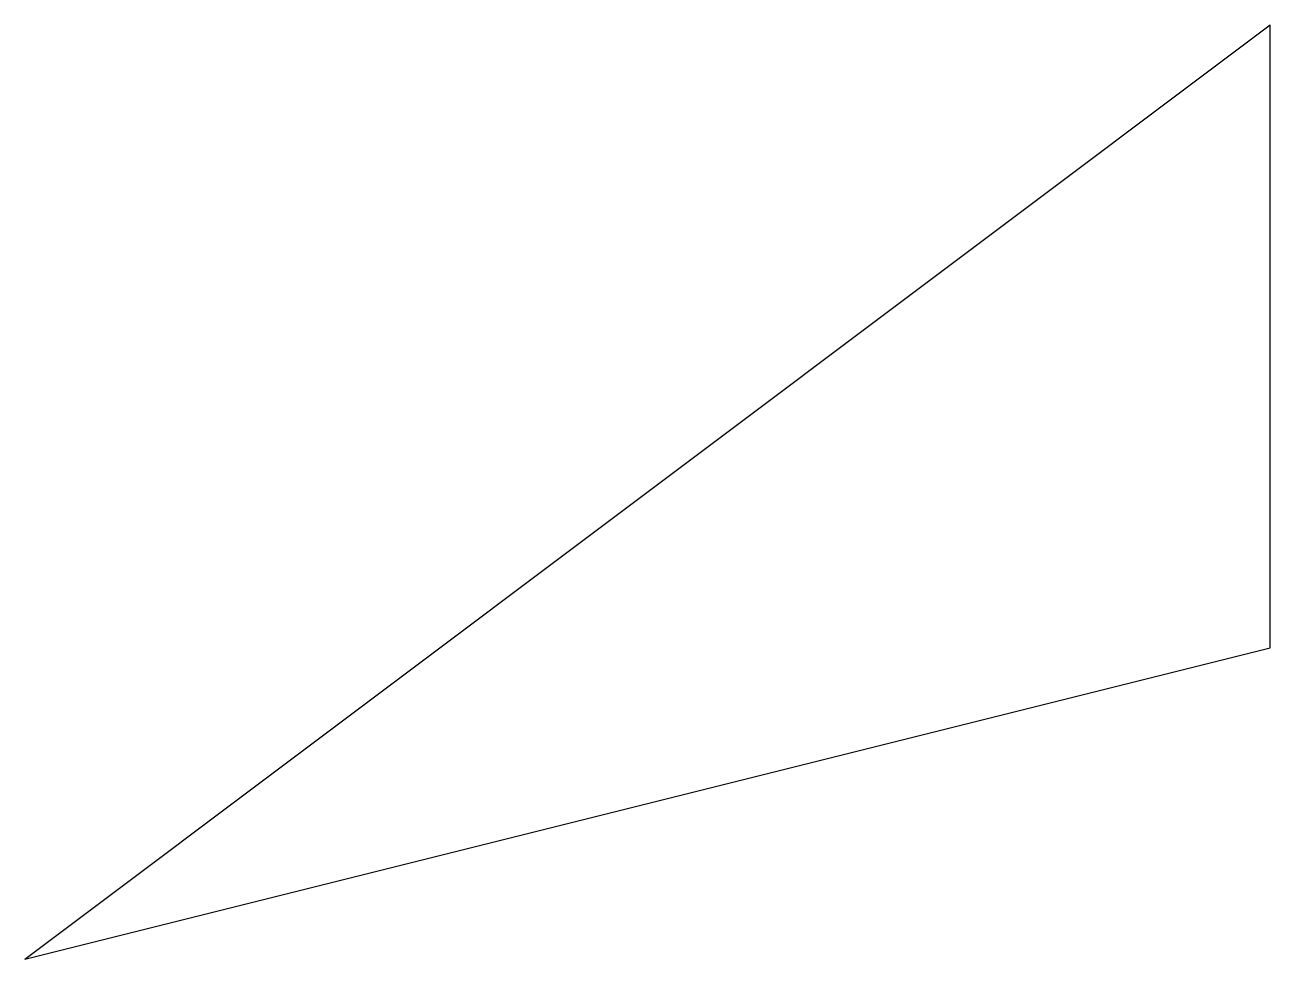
# Model space of a CAD drawing. Header units: millimetres. Extents: x 0 to 800, y 0 to 600.
import ezdxf

# ---------------------------------------------------------------- set-up
doc = ezdxf.new("R2010")
doc.units = ezdxf.units.MM

msp = doc.modelspace()

# ---------------------------------------------------------------- linework, layer by layer
for p, q in [((0, 0, -400), (800, 600, -400)), ((0, 0, -900), (800, 600, -600)), ((800, 200, -400), (800, 600, -400)), ((800, 600), (800, 600, -400)), ((800, 200, -700), (800, 600, -600)), ((800, 600, -400), (800, 600, -600)), ((0, 0, -400), (800, 200, -400)), ((0, 0, -900), (800, 200, -700)), ((800, 200), (800, 200, -400)), ((800, 200, -400), (800, 200, -700)), ((0, 0, -400), (0, 0, -900)), ((0, 0), (0, 0, -400))]:
    msp.add_line(p, q)

doc.saveas('drawing.dxf')
